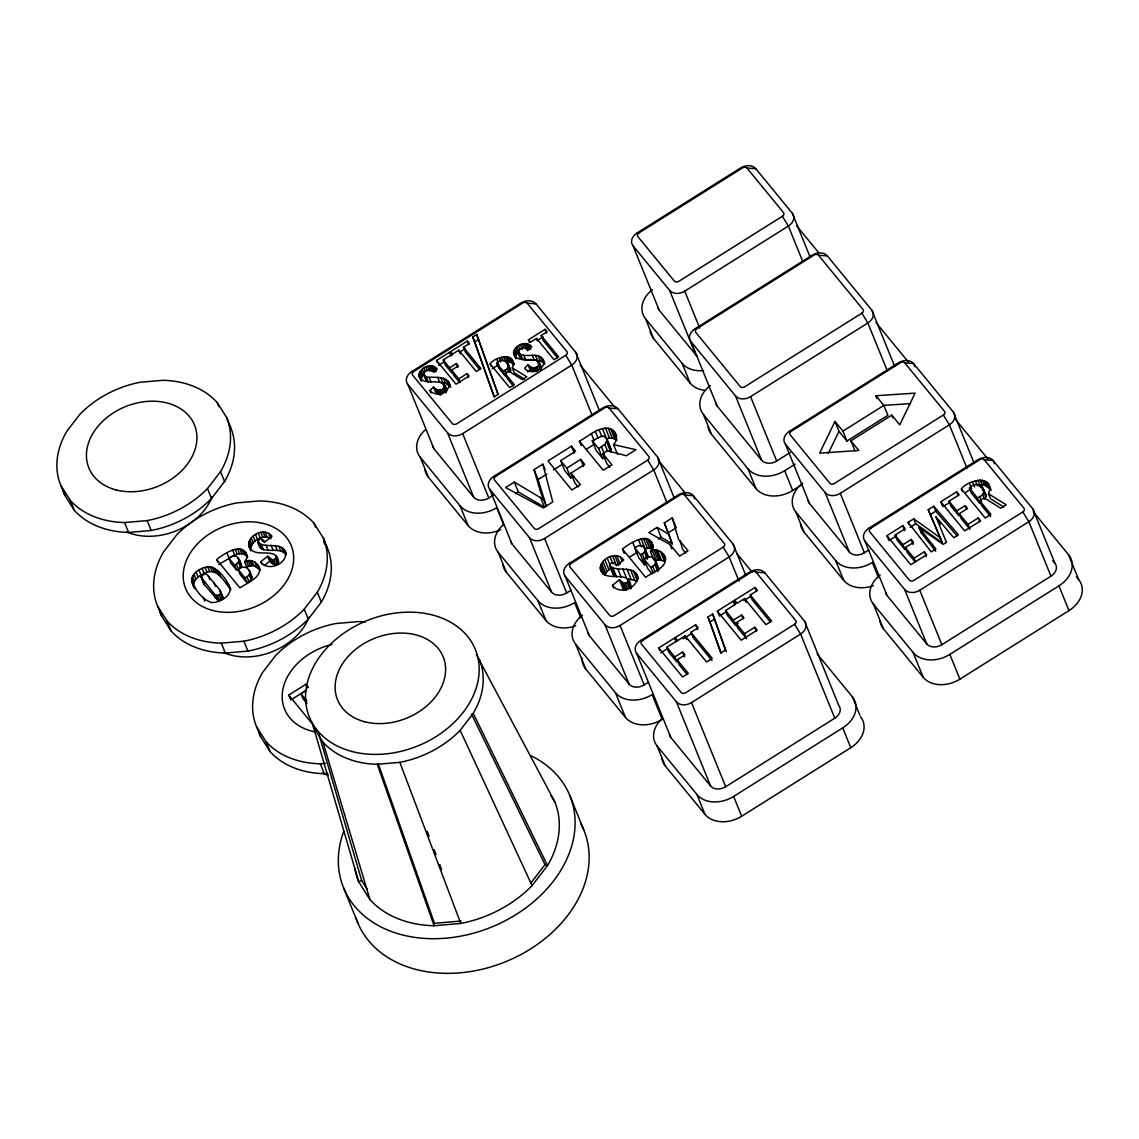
<?xml version="1.0" encoding="UTF-8"?>
<svg xmlns="http://www.w3.org/2000/svg" width="1139" height="1139" viewBox="0 0 1139 1139"><rect width="100%" height="100%" fill="white"/><g stroke="black" fill="none" stroke-linecap="round" stroke-linejoin="round"><path stroke-width="1.5" d="M602.716 458.533L598.687 448.624L604.866 444.381L607.201 439.91L604.254 436.337L601.776 436.109L592.252 440.779L596.267 450.674L602.716 458.533L605.507 456.767M606.76 442.089L610.789 451.984L611.23 449.805L607.201 439.91M423.651 374.304L426.285 377.052L428.292 381.992L426.356 380.554L423.651 374.304L424.591 371.741L429.289 369.534L433.888 372.225L437.234 368.965C431.667 362.202 418.881 367.669 419.067 375.87C423.608 388.812 445.107 374.033 446.602 390.35L443.854 384.057M425.659 379.259L425.744 377.963M518.202 352.008C523.342 359.867 536.469 350.997 542.52 358.771L544.527 363.725C537.11 355.268 518.031 366.915 518.288 350.727L522.858 347.31L528.439 349.929L531.785 346.683C526.232 339.906 513.433 345.373 513.618 353.574C518.16 366.516 539.658 351.752 541.153 368.054L538.405 361.761M520.224 356.963L520.295 355.667M191.566 580.292C192.349 571.863 202.429 566.781 210.131 566.667C219.813 569.642 226.988 579.751 230.277 588.963C229.537 597.406 219.428 602.517 211.726 602.631C202.087 599.513 194.897 589.489 191.566 580.292L194.014 587.368L192.007 582.413M193.573 585.232C194.057 577.402 202.956 573.188 209.69 571.607C220.169 571.109 224.796 583.125 230.818 589.546L228.811 584.592M378.191 763.529L434.429 923.316L434.087 925.751L460.768 923.444A105.884 79.915 -22.1 0 0 532.07 885.615L547.517 865.569A105.884 79.915 -22.1 0 0 554.679 801.571L476.444 654.711M503.21 371.157C515.255 367.769 503.281 354.371 496.761 363.298L498.768 368.253L505.218 376.112L503.21 371.157L496.761 363.298M508.592 364.679L510.585 371.456L508.578 366.502M979.355 502.783L977.347 497.828C992.226 492.831 977.931 477.725 969.46 488.204L971.467 493.159L979.355 502.783L981.533 501.416M982.459 494.212L984.466 499.167L986.118 496.006L983.925 489.898M422.284 369.207L424.292 374.162L421.928 376.724L421.074 380.825M515.625 358.529L516.48 354.443L518.843 351.866M261.856 564.189L260.845 561.712L267.708 556.188C268.776 559.904 271.125 564.617 275.581 564.645L278.557 562.424C277.318 545.268 255.421 559.505 249.284 547.19C245.597 535.956 264.946 526.175 272.007 536.412L264.988 541.822L260.475 538.747L257.813 541.153C259.051 557.441 278.841 544.769 286.231 554.793C283.782 539.758 265.259 549.838 257.955 542.136M250.637 550.322C250.309 541.267 263.024 533.579 270.854 538.647L268.847 533.707M631.006 587.197C629.952 567.45 605.037 584.649 600.324 568.931C600.011 558.324 616.683 550.393 623.702 559.961L616.683 565.371L613.494 562.566L609.835 563.705L609.65 565.684L614.163 576.476L609.507 564.702M200.977 576.918L204.308 573.771L207.056 574.626L219.514 589.532L222.945 597.306L221.194 599.712L218.076 600.353L204.365 584.649L200.977 576.918L214.787 594.601L217.478 595.512L219.186 594.772L220.553 593.576L220.496 591.013M260.475 547.973L260.162 545.097M267.708 556.188L271.765 559.52L273.574 559.69L276.179 558.295L276.435 556.572M613.693 588.108L612.54 585.275L619.402 579.751L623.46 583.068L625.254 583.239L627.874 581.844L628.13 580.121M875.905 395.731L883.85 405.427L887.865 415.322L846.96 441.035L842.931 431.126L834.987 421.444L819.639 453.108L858.834 450.503L850.89 440.821L891.794 415.123L899.753 424.804L915.101 393.14L875.905 395.731L877.044 398.565M828.267 453.507L839.002 431.339L834.987 421.444M607.244 558.138L611.273 568.034L607.002 571.436L604.638 575.11L600.623 565.215M247.092 582.926L245.084 577.971L238.122 569.486L240.13 574.44L247.092 582.926L251.135 580.007L251.904 576.462L249.897 571.507L246.693 567.606L242.564 567.08L236.755 570.326L234.748 565.371L239.503 561.014L236.698 556.273L232.769 556.159L218.688 564.545M236.471 564.289L238.478 569.244L241.511 565.955L239.318 559.363M245.084 577.971L249.128 575.053L249.897 571.507M644.432 552.144L645.144 548.913L642.51 545.823L638.58 545.709L634.722 547.802L638.737 557.711L644.574 564.83L646.297 563.748L642.282 553.839L644.432 552.144L647.308 559.221M653.188 573.188L650.896 567.521L654.939 564.617L655.708 561.057L652.519 557.156L648.376 556.629L643.934 559.05L647.963 568.945L651.935 573.785M431.055 392.884L430.044 390.406L433.532 387.032C436.18 390.862 442.558 391.332 444.609 386.733L444.594 385.395M542.52 358.771C548.485 368.31 530.432 376.61 524.609 368.125L528.083 364.736C530.731 368.58 537.11 369.05 539.16 364.437L539.146 363.113M617.566 454.504L613.537 444.609C619.303 439.156 616.042 429.118 608.212 428.221C597.149 427.438 588.507 436.394 579.424 441.177L581.146 445.42M524.467 379.102L514.301 372.852L512.294 367.897C518.43 352.392 495.736 355.653 490.14 363.854L491.151 366.331M1003.786 506.969L990.474 498.782L988.467 493.828C995.828 474.379 968.506 479.192 961.359 488.887L962.37 491.365M60.794 485.371L70.291 500.405A89.597 67.614 -22.1 0 0 124.564 522.53L147.13 520.594A89.597 67.614 -22.1 0 0 207.469 488.574L220.553 471.603A89.597 67.614 -22.1 0 0 226.604 417.458L217.108 402.437A89.597 67.614 -22.1 0 0 162.834 380.298L140.268 382.248A89.597 67.614 -22.1 0 0 79.929 414.269L66.859 431.225A89.597 67.614 -22.1 0 0 60.794 485.371L64.809 495.28L74.306 510.3A89.597 67.614 -22.1 0 0 128.593 532.44L151.16 530.489A89.597 67.614 -22.1 0 0 211.498 498.483L224.568 481.512A89.597 67.614 -22.1 0 0 230.633 427.367L226.604 417.458M157.552 605.991L167.049 621.011A89.597 67.614 -22.1 0 0 221.322 643.151L243.888 641.2A89.597 67.614 -22.1 0 0 304.227 609.194L317.297 592.223A89.597 67.614 -22.1 0 0 323.362 538.078L313.866 523.057A89.597 67.614 -22.1 0 0 259.592 500.918L237.026 502.868A89.597 67.614 -22.1 0 0 176.687 534.874L163.617 551.846A89.597 67.614 -22.1 0 0 157.552 605.991L161.567 615.9L171.064 630.921A89.597 67.614 -22.1 0 0 225.351 653.046L247.918 651.109A89.597 67.614 -22.1 0 0 308.256 619.089L321.326 602.132A89.597 67.614 -22.1 0 0 327.377 547.973L323.362 538.078M311.73 722.14A89.597 67.614 -22.1 0 0 313.481 727.138L322.978 742.158A89.597 67.614 -22.1 0 0 377.265 764.297L399.832 762.347A89.597 67.614 -22.1 0 0 460.17 730.341L473.24 713.37A89.597 67.614 -22.1 0 0 479.305 659.225M530.575 883.366L544.997 864.643L471.489 714.039M244.6 561.883C250.566 558.124 258.553 562.509 259.407 569.358L253.641 565.585L246.608 566.823L244.6 561.883L247.462 557.27C244.145 540.569 223.828 553.454 216.681 559.591L217.677 562.068M653.871 559.918L650.426 551.433L653.273 546.82C649.97 530.133 629.639 543.004 622.492 549.14L624.215 553.383M527.77 371.94L530.091 369.691L528.083 364.736M264.234 565.57L269.715 561.143M493.272 495.166L488.788 497.971A11.404 8.599 -22.1 0 1 473.682 497.188L433.931 448.738L407.805 384.384A11.404 8.599 -22.1 0 1 411.777 371.599L520.879 303.059A11.404 8.599 -22.1 0 1 535.999 303.842L575.736 352.293L599.256 410.225M411.777 371.599L413.742 371.499L522.844 302.96A3.26 2.463 -22.1 0 1 527.172 303.173L535.999 303.842M697.524 356.308A11.404 8.599 -22.1 0 1 695.744 354.742L659.182 310.178L633.042 245.81A11.404 8.599 -22.1 0 1 637.028 233.039L740.677 167.917A11.404 8.599 -22.1 0 1 755.783 168.7L792.345 213.278L809.986 256.716M476.686 334.496L497.999 394.521L494.127 396.956L472.77 336.959L476.686 334.496L498.227 394.478M637.028 233.039L638.993 232.925L742.642 167.817A3.26 2.463 -22.1 0 1 746.956 168.045L755.783 168.7M437.547 362.9L436.536 360.422L449.492 352.278L451.514 354.742L443.228 359.967L445.235 364.907L451.685 372.766L449.677 367.826L443.228 359.967M452.197 355.24L450.688 351.538L467.332 341.088L469.353 343.551L463.445 347.253L465.452 352.207L479.647 369.506M463.445 347.253L480.914 368.552L476.244 371.471L458.789 350.186L452.71 354.001L450.688 351.538M494.354 396.913L474.778 341.899L478.693 339.45M438.543 365.377L444.31 361.761M459.629 352.136L465.182 348.648M449.677 367.826L456.397 363.597L458.319 365.946L451.599 370.161L453.607 375.115L459.729 382.59M460.241 382.59L458.746 378.874L467.118 373.606L469.069 375.984L456.027 384.185L436.536 360.422M529.45 342.27L528.453 339.792L545.083 329.342L547.104 331.805L541.196 335.521L543.218 340.461L557.398 357.76M541.196 335.521L558.665 356.806L554.01 359.739L536.54 338.44L530.475 342.255L528.453 339.792M492.162 368.808L498.882 364.58M537.394 340.39L542.933 336.902M513.262 385.922L507.168 378.49L505.161 373.535L508.791 371.257L522.303 379.657L526.802 376.824L512.294 367.897M746.956 168.045L783.518 212.609A3.26 2.463 -22.1 0 1 782.379 216.268L678.744 281.376A3.26 2.463 -22.1 0 1 674.416 281.148L637.854 236.585A3.26 2.463 -22.1 0 1 638.993 232.925M527.172 303.173L566.909 351.624A3.26 2.463 -22.1 0 1 565.77 355.283L456.668 423.822A3.26 2.463 -22.1 0 1 452.354 423.594L412.617 375.144A3.26 2.463 -22.1 0 1 413.742 371.499M633.042 245.81L669.618 290.388A11.404 8.599 -22.1 0 0 684.724 291.171L788.373 226.063A11.404 8.599 -22.1 0 0 792.345 213.278M407.805 384.384L447.542 432.834A11.404 8.599 -22.1 0 0 462.662 433.617L571.764 365.078A11.404 8.599 -22.1 0 0 575.736 352.293M790.252 452.496L776.713 460.996A11.404 8.599 -22.1 0 1 761.607 460.213L717.086 405.954L690.96 341.586A11.404 8.599 -22.1 0 1 694.932 328.815L812.221 255.136A11.404 8.599 -22.1 0 1 827.327 255.919L871.848 310.178L894.713 366.502M694.932 328.815L696.897 328.701L814.186 255.022A3.26 2.463 -22.1 0 1 818.5 255.25L827.327 255.919M571.18 590.116L566.695 592.935A11.404 8.599 -22.1 0 1 551.589 592.152L511.838 543.702L489.727 489.243A11.404 8.599 -22.1 0 1 493.714 476.472L602.802 407.919A11.404 8.599 -22.1 0 1 617.922 408.716L657.659 457.166L673.918 497.202M493.714 476.472L495.679 476.358L604.766 407.819A3.26 2.463 -22.1 0 1 609.094 408.047L617.922 408.716M543.659 499.565L514.344 482.068L505.574 487.563L543.303 507.923L552.771 501.972L542.833 464.171L534.063 469.667L540.512 491.834L546.535 506.641M570.824 478.024L564.673 470.521L560.659 460.626L575.565 451.258L571.422 446.203L547.973 460.939L571.821 490.012L580.363 484.644L570.924 473.155L584.805 464.427L580.676 459.401L566.809 468.115L570.824 478.024L573.6 476.273M515.44 493.799L518.359 491.963L544.499 507.182L540.484 497.287M546.421 506.371L538.092 479.576L546.848 474.066M553.469 469.923L562.253 464.385M586.428 449.207L593.875 444.523M609.878 467.261L606.816 463.545L602.802 453.635L607.414 450.745L626.336 455.757L635.961 449.706L613.537 444.609M818.5 255.25L863.02 309.509A3.26 2.463 -22.1 0 1 861.881 313.168L744.593 386.847A3.26 2.463 -22.1 0 1 740.279 386.619L695.758 332.36A3.26 2.463 -22.1 0 1 696.897 328.701M609.094 408.047L648.831 456.497A3.26 2.463 -22.1 0 1 647.692 460.142L538.605 528.681A3.26 2.463 -22.1 0 1 534.276 528.468L494.54 480.017A3.26 2.463 -22.1 0 1 495.679 476.358M690.96 341.586L735.467 395.859A11.404 8.599 -22.1 0 0 750.587 396.643L867.861 322.963A11.404 8.599 -22.1 0 0 871.848 310.178M290.231 698.791L288.737 695.075L305.921 684.283L308.512 687.443M489.727 489.243L529.478 537.693A11.404 8.599 -22.1 0 0 544.584 538.476L653.686 469.937A11.404 8.599 -22.1 0 0 657.659 457.166M290.744 700.029L306.505 690.134M306.889 703.475L303.002 698.734L300.981 693.779L306.59 690.262M648.661 682.076L644.176 684.895A11.404 8.599 -22.1 0 1 629.07 684.098L589.319 635.647L565.2 576.249A11.404 8.599 -22.1 0 1 569.187 563.463L678.274 494.924A11.404 8.599 -22.1 0 1 693.395 495.707L733.132 544.157L745.518 574.668M569.187 563.463L571.152 563.364L680.239 494.824A3.26 2.463 -22.1 0 1 684.567 495.038L693.395 495.707L694.69 498.925M868.872 549.938L864.387 552.757A11.404 8.599 -22.1 0 1 849.281 551.974L809.53 503.523L785.412 444.11A11.404 8.599 -22.1 0 1 789.384 431.339L898.486 362.8A11.404 8.599 -22.1 0 1 913.606 363.583L953.343 412.033L974.215 463.416M789.384 431.339L791.349 431.225L900.451 362.686A3.26 2.463 -22.1 0 1 904.779 362.914L913.606 363.583L914.902 366.786M657.118 527.385L648.817 532.596L670.102 544.57L679.57 556.117L688.013 550.806L678.545 539.26L672.252 517.889L664.293 522.886L672.252 543.844L661.147 537.295L657.118 527.385L668.237 533.949M629.468 557.185L636.872 552.529L632.857 542.634M658.37 539.032L661.147 537.295M672.252 543.844L668.308 532.781L676.267 527.784L672.252 517.889M644.574 564.83L640.559 554.921L642.282 553.839M842.931 431.126L883.85 405.427M710.223 385.509A27.692 20.901 -22.1 0 0 703.446 414.525L747.967 468.784A27.692 20.901 -22.1 0 0 784.657 470.692L795.193 464.071M708.088 426.911A27.692 20.901 -22.1 0 0 711.491 434.315L756.011 488.588A27.692 20.901 -22.1 0 0 792.701 490.496L801.728 484.83M684.567 495.038L724.304 543.488A3.26 2.463 -22.1 0 1 723.165 547.147L614.078 615.686A3.26 2.463 -22.1 0 1 609.749 615.459L570.013 567.008A3.26 2.463 -22.1 0 1 571.152 563.364M904.779 362.914L944.516 411.364A3.26 2.463 -22.1 0 1 943.377 415.009L834.275 483.548A3.26 2.463 -22.1 0 1 829.961 483.335L790.224 434.884A3.26 2.463 -22.1 0 1 791.349 431.225M565.2 576.249L604.951 624.699A11.404 8.599 -22.1 0 0 620.057 625.482L729.159 556.943A11.404 8.599 -22.1 0 0 733.132 544.157M785.412 444.11L825.149 492.561A11.404 8.599 -22.1 0 0 840.269 493.358L949.371 424.804A11.404 8.599 -22.1 0 0 953.343 412.033M670.828 737.503L636.644 653.345A11.404 8.599 -22.1 0 1 640.631 640.559L749.733 572.02A11.404 8.599 -22.1 0 1 764.839 572.803L804.59 621.253L838.76 705.425A11.404 8.599 -22.1 0 1 834.787 718.196L725.685 786.736A11.404 8.599 -22.1 0 1 710.565 785.953L670.828 737.503A11.404 8.599 -22.1 0 1 669.419 734.456M640.631 640.559L642.595 640.46L751.697 571.92A3.26 2.463 -22.1 0 1 756.011 572.134L764.839 572.803M659.752 650.397L658.755 647.934L674.559 637.997L676.936 640.901L666.842 647.251L668.849 652.206L676.794 661.887L674.786 656.947L666.842 647.251M676.765 641.271L675.27 637.555L695.616 624.77L698.093 627.774L690.875 632.316L692.882 637.271L712.003 660.577M712.687 614.035L725.472 650.056L720.83 652.974L707.988 616.996L712.687 614.035L726.326 651.736M718.851 614.832L717.342 611.116L733.203 601.15L735.666 604.168L725.515 610.547L727.536 615.501L735.424 625.112L738.172 623.389M735.666 602.716L734.669 600.239L755.015 587.453L757.492 590.458L750.274 594.999L752.281 599.954L770.277 621.894M690.875 632.316L712.245 658.37L706.536 661.958L685.165 635.904L677.733 640.574L675.27 637.555M750.274 594.999L771.644 621.054L765.935 624.642L744.564 598.587L737.132 603.257L734.669 600.239M660.762 652.875L667.938 648.362M683.087 638.851L691.814 633.369M721.087 653.017L710.01 621.937L714.708 618.99M719.35 616.071L726.554 611.543M743.938 600.623L751.213 596.053M887.01 595.469L864.9 541.011A11.404 8.599 -22.1 0 1 868.886 528.24L977.988 459.7A11.404 8.599 -22.1 0 1 993.094 460.483L1032.845 508.934L1054.956 563.392A11.404 8.599 -22.1 0 1 1050.97 576.163L941.868 644.702A11.404 8.599 -22.1 0 1 926.762 643.919L887.01 595.469A11.404 8.599 -22.1 0 1 885.615 592.422M868.886 528.24L870.851 528.126L979.953 459.587A3.26 2.463 -22.1 0 1 984.267 459.814L993.094 460.483L994.39 463.687M674.786 656.947L682.617 652.021L684.98 654.897L677.15 659.808L679.157 664.763L686.959 674.288M735.424 625.112L733.416 620.171L741.646 614.989L743.995 617.865L735.766 623.033L737.773 627.988L746.515 638.652L744.507 633.697L735.766 623.033M888.42 539.373L886.911 535.657L902.771 525.691L905.249 528.71L895.097 535.088L897.105 540.043L904.992 549.653L902.985 544.698L895.097 535.088M909.136 524.808L908.125 522.331L913.734 518.814L940.301 537.85L942.309 542.805L915.742 523.755L913.734 518.814M942.309 542.805L928.228 509.703L933.781 506.214L958.397 534.803L953.799 537.693L936.03 516.878L940.259 524.424M942.821 506.755L940.8 501.801L956.66 491.834L959.138 494.853L948.986 501.231L950.994 506.186L958.881 515.796L956.874 510.842L948.986 501.231M888.918 540.612L896.137 536.085M910.132 527.286L915.742 523.755M930.236 514.657L935.802 511.169L933.781 506.214M944.259 505.844L950.026 502.228M964.747 492.973L971.61 488.659L969.602 483.719M744.507 633.697L754.758 627.262L757.15 630.166L741.19 640.189L717.342 611.116M902.985 544.698L911.214 539.53L913.578 542.406L905.334 547.574L907.356 552.529L915.001 561.854M956.874 510.842L965.103 505.673L967.467 508.549L959.237 513.717L961.245 518.672L969.987 529.322L967.979 524.381L959.237 513.717M990.688 516.593L981.747 505.688L979.725 500.733L984.181 497.942L1000.711 508.208L1006.221 504.762L988.467 493.828M756.011 572.134L795.762 620.584A3.26 2.463 -22.1 0 1 794.623 624.243L685.521 692.783A3.26 2.463 -22.1 0 1 681.207 692.555L641.456 644.105A3.26 2.463 -22.1 0 1 642.595 640.46M915.585 561.954L914.09 558.238L924.341 551.789L926.719 554.707L910.759 564.73L886.911 535.657M967.979 524.381L978.23 517.932L980.608 520.85L964.648 530.874L940.8 501.801M946.424 542.321L943.192 544.357L919.002 527.571L921.01 532.525L935.76 551.233M636.644 653.345L676.395 701.795A11.404 8.599 -22.1 0 0 691.501 702.578L800.603 634.039A11.404 8.599 -22.1 0 0 804.59 621.253M984.267 459.814L1024.018 508.265A3.26 2.463 -22.1 0 1 1022.879 511.909L913.777 580.449A3.26 2.463 -22.1 0 1 909.463 580.235L869.712 531.785A3.26 2.463 -22.1 0 1 870.851 528.126M864.9 541.011L904.651 589.461A11.404 8.599 -22.1 0 0 919.757 590.258L1028.859 521.705A11.404 8.599 -22.1 0 0 1032.845 508.934M880.148 575.038A27.692 20.901 -22.1 0 0 873.371 604.04L913.122 652.49A27.692 20.901 -22.1 0 0 949.826 654.398L1058.928 585.859A27.692 20.901 -22.1 0 0 1068.596 554.821L1033.258 511.753M662.599 718.196A27.692 20.901 -22.1 0 0 657.189 746.073L696.94 794.524A27.692 20.901 -22.1 0 0 733.63 796.432L842.732 727.892A27.692 20.901 -22.1 0 0 852.399 696.854L817.076 653.786M661.816 758.46A27.692 20.901 -22.1 0 0 665.233 765.878L704.97 814.328A27.692 20.901 -22.1 0 0 741.674 816.236L850.776 747.697A27.692 20.901 -22.1 0 0 860.443 716.659M880.02 621.381A27.692 20.901 -22.1 0 0 883.423 628.799L923.174 677.249A27.692 20.901 -22.1 0 0 959.878 679.157L1068.98 610.618A27.692 20.901 -22.1 0 0 1078.647 579.58L1068.596 554.821M245.611 552.301L247.619 557.256C242.963 550.835 234.278 554.536 229.053 558.025L227.045 553.084M318.892 734.256L361.632 880.447L358.728 881.842L369.947 899.582A105.884 79.915 -22.1 0 0 434.087 925.751L377.265 764.297M650.426 551.433C656.505 547.588 664.236 552.315 665.76 558.836M977.362 485.741L984.338 485.015L989.962 488.83L987.954 483.876M660.506 551.475L664.521 561.37L659.808 559.918L656.306 560.545L652.277 550.635M653.658 549.966L649.629 548.186L645.016 548.699L641.001 538.79M606.446 438.487L612.241 438.116L616.925 440.124L612.896 430.229M511.867 359.767L513.874 364.722L510.927 362.216L505.659 361.604L503.652 356.649M365.292 621.937A89.597 67.614 -22.1 0 0 358.557 621.567L335.991 623.517A89.597 67.614 -22.1 0 0 275.652 655.523L262.582 672.494A89.597 67.614 -22.1 0 0 256.517 726.639L266.013 741.66A89.597 67.614 -22.1 0 0 320.301 763.799L325.498 763.344M256.517 726.639L260.546 736.534L270.043 751.555A89.597 67.614 -22.1 0 0 324.316 773.694L327.79 773.395M434.429 923.316L461.11 921.01M883.323 405.413L910.602 403.605M528.752 344.448L530.76 349.402L526.004 348.506L523.997 343.551M436.209 371.698L431.453 370.801L429.446 365.847M426.285 377.052C434.4 377.963 448.282 374.831 450.332 386.235M609.65 565.684C617.11 573.131 635.334 563.72 638.296 578.327M633.455 571.137L637.47 581.047L626.792 578.697L622.762 568.802M450.859 387.345L445.691 383.245L439.725 382.362L437.718 377.422M544.997 864.643L547.517 865.569L473.24 713.37M433.532 387.032L435.539 391.973L439.811 394.891L437.803 389.951M921.01 532.525L923.857 534.49M530.091 369.691L532.198 371.499L530.19 366.544M276.321 559.178L278.443 561.527M539.117 365.534L540.413 366.715M444.566 387.829L445.862 389.011M430.044 390.406C435.724 398.18 451.713 391.916 448.837 382.391M612.54 585.275C619.63 595.811 639.392 587.51 637.142 575.508M260.845 561.712C268.106 573.287 291.171 562.096 284.223 549.838M508.193 366.302L510.599 369.634M935.802 511.169L957.045 535.857M796.659 225.849L818.827 252.858M876.005 322.565L908.281 361.903M954.681 418.454L987.798 458.832M1076.44 576.889L1078.647 579.58M1052.749 560.701L1054.956 563.392M969.46 488.204L977.347 497.828M979.725 500.733L990.916 514.372L985.207 517.96L961.359 488.887M839.002 431.339L846.96 441.035M905.334 547.574L914.09 558.238M652.32 289.733A27.692 20.901 -22.1 0 0 645.542 318.735L682.104 363.313L690.149 383.117A27.692 20.901 -22.1 0 0 704.842 390.364M650.184 331.136A27.692 20.901 -22.1 0 0 653.587 338.539L690.149 383.117M802.668 483.078A27.692 20.901 -22.1 0 0 795.89 512.094L835.642 560.545L843.686 580.349A27.692 20.901 -22.1 0 0 873.414 585.645M800.532 524.481A27.692 20.901 -22.1 0 0 803.935 531.899L843.686 580.349M736.677 553.283L752.124 572.12M580.178 365.021L614.405 406.737M658.086 459.985L685.692 493.628M685.721 553.013L682.56 549.169L680.14 540.94M592.252 440.779L598.687 448.624M602.802 453.635L611.956 464.797L603.271 470.25L579.424 441.177M725.515 610.547L733.416 620.171M505.161 373.535L514.301 384.683L509.631 387.616L490.14 363.854M634.722 547.802L640.559 554.921M643.934 559.05L650.896 567.521M560.659 460.626L566.809 468.115M578.099 486.88L574.953 483.05L570.924 473.155M622.492 549.14L645.685 577.416C651.707 572.12 669.291 567.45 664.607 556.003M451.599 370.161L458.746 378.874M677.15 659.808L688.298 673.42L682.603 676.993L658.755 647.934M582.456 615.217A27.692 20.901 -22.1 0 0 575.679 644.218L615.43 692.669L625.482 717.428A27.692 20.901 -22.1 0 0 662.186 719.335L652.134 694.576A27.692 20.901 -22.1 0 1 615.43 692.669M425.701 429.431A27.692 20.901 -22.1 0 0 420.291 457.308L460.042 505.759L468.086 525.563A27.692 20.901 -22.1 0 0 500.719 529.678M503.609 524.396A27.692 20.901 -22.1 0 0 498.199 552.273L537.95 600.723L545.994 620.527A27.692 20.901 -22.1 0 0 575.722 625.824M424.932 469.695A27.692 20.901 -22.1 0 0 428.335 477.113L468.086 525.563M502.84 564.659A27.692 20.901 -22.1 0 0 506.243 572.077L545.994 620.527M575.679 644.218L585.731 668.977L625.482 717.428M234.748 565.371L228.911 558.252L230.918 563.207L236.755 570.326M216.681 559.591L239.873 587.852C246.437 583.253 266.17 575.764 257.4 564.417M300.981 693.779L306.832 700.898M288.737 695.075L311.915 723.35M919.002 527.571L935.859 548.955L931.218 551.874L908.125 522.331M550.934 795.648L554.679 801.571M323.59 541.965L327.377 547.973M228.725 424.363L230.633 427.367M361.632 880.447L367.242 889.331M1022.879 511.909L1028.859 521.705L1050.97 576.163M943.377 415.009L949.371 424.804L966.968 468.157M861.881 313.168L867.861 322.963L887.466 371.229M782.379 216.268L788.373 226.063L802.739 261.457M794.623 624.243L800.603 634.039L834.787 718.196M723.165 547.147L729.159 556.943L738.94 581.018M647.692 460.142L653.686 469.937L667.34 503.58M565.77 355.283L571.764 365.078L592.009 414.952M240.229 562.481L241.34 564.318M984.452 492.29L985.933 494.853M611.23 449.805L602.417 428.577M460.17 730.341L532.07 885.615M928.228 509.703L940.301 537.85M936.03 516.878L946.481 542.506M1058.928 585.859L1068.98 610.618M989.706 486.595L991.215 490.311M986.203 482.096L988.211 487.036M984.324 480.815L986.346 485.769M982.331 480.074L984.338 485.015M980.195 479.832L982.202 484.787M982.444 487.335L986.118 496.006M983.911 492.119L985.933 497.074M980.992 485.826L983 490.781M977.888 480.06L979.896 485.015M979.583 484.887L980.594 487.364M975.354 480.786L976.863 484.502M979.512 496.462L981.021 500.178M972.592 482.011L974.6 486.965M978.23 517.932L979.739 521.648M965.103 505.673L966.612 509.389M956.66 491.834L958.17 495.55M891.794 415.123L892.948 417.942M924.341 551.789L926.349 556.743M911.214 539.53L913.222 544.485M902.771 525.691L904.779 530.646M949.826 654.398L959.878 679.157M919.757 590.258L941.868 644.702M850.89 440.821L854.905 450.717M904.651 589.461L926.762 643.919M913.122 652.49L923.174 677.249M878.525 577.687L872.346 562.452A27.692 20.901 -22.1 0 1 835.642 560.545M840.269 493.358L864.387 552.757M873.371 604.04L883.423 628.799M825.149 492.561L849.281 551.974M784.657 470.692L792.701 490.496M750.587 396.643L776.713 460.996M795.89 512.094L803.935 531.899M735.467 395.859L761.607 460.213M852.399 696.854L859.831 715.135M684.724 291.171L699.745 328.174M747.967 468.784L756.011 488.588M669.618 290.388L695.744 354.742M842.732 727.892L850.776 747.697M703.446 414.525L711.491 434.315M755.015 587.453L756.524 591.155M645.542 318.735L653.587 338.539M744.564 598.587L746.073 602.303M754.758 627.262L756.268 630.963M741.646 614.989L743.155 618.705M733.203 601.15L734.712 604.866M707.988 616.996L710.01 621.937M664.293 522.886L668.308 532.781M670.102 544.57L671.825 548.813M695.616 624.77L697.623 629.71M614.832 432.122L616.555 436.365M663.211 553.967L665.518 559.619M610.689 428.919L614.718 438.828M608.212 428.221L612.241 438.116M657.445 550.194L661.46 560.089M655.793 550.023L659.808 559.918M605.464 428.093L609.493 438.002M651.423 541.865L653.145 546.108M654.071 550.165L658.086 560.061M649.629 540.071L653.074 548.557M647.692 538.875L651.722 548.784M607.158 440.992L611.187 450.887M655.708 561.057L659.168 569.543M654.498 559.021L658.755 569.984M645.599 538.291L649.629 548.186M685.165 635.904L686.675 639.62M654.939 564.617L657.815 571.678M643.364 538.306L647.393 548.201M599.043 429.674L601.919 436.735M604.866 444.381L607.742 451.457M652.761 566.354L655.053 572.006M645.144 548.913L648.589 557.398M644.033 547.09L648.191 557.64M595.355 431.368L598.231 438.444M601.492 446.872L604.368 453.948M638.452 539.687L641.328 546.748M682.617 652.021L684.624 656.975M591.355 433.688L594.216 440.765M674.559 637.997L676.068 641.713M545.083 329.342L546.592 333.058M733.63 796.432L741.674 816.236M691.501 702.578L725.685 786.736M635.918 573.387L638.21 579.053M630.479 569.771L634.508 579.666M536.54 338.44L537.537 340.917M543.403 360.095L544.883 363.939M626.948 569.059L630.963 578.968M540.626 357.077L542.634 362.017M620.541 557.256L622.264 561.499M580.676 459.401L583.552 466.477M538.234 355.994L540.256 360.949M627.532 579.139L631.106 588.108M627.874 581.844L630.735 588.92M676.395 701.795L710.565 785.953M539.16 364.437L541.167 369.392M616.825 555.661L620.271 564.147M535.444 355.382L537.451 360.323M537.11 360.593L538.619 364.295M627.005 582.584L629.298 588.237M571.422 446.203L574.298 453.279M538.462 365.676L539.971 369.392M614.761 555.419L618.776 565.314M625.254 583.239L627.561 588.906M532.269 355.126L534.276 360.081M537.01 366.858L538.519 370.574M527.2 343.821L529.208 348.776M617.794 568.802L621.239 577.302M535.814 367.484L537.323 371.2M612.469 555.747L616.484 565.642M623.46 583.068L626.336 590.144M525.634 343.522L527.642 348.477M526.588 348.363L527.599 350.84M534.632 367.826L536.142 371.528M621.538 581.915L624.984 590.401M533.479 367.883L534.988 371.585M609.963 556.658L612.839 563.72M619.402 579.751L623.417 589.646M532.354 367.655L533.864 371.371M522.274 343.935L523.783 347.637M613.109 568.461L616.555 576.946M611.501 567.792L614.946 576.291M520.452 344.647L522.459 349.602M523.726 355.154L525.734 360.109M518.544 345.715L520.053 349.417M604.88 559.804L608.895 569.714M520.836 354.756L522.844 359.71M516.835 346.911L521.819 359.155M518.9 353.304L520.907 358.258M602.987 561.541L607.002 571.436M696.94 794.524L704.97 814.328M515.483 348.178L517.49 353.133M601.563 563.349L605.592 573.244M514.472 349.488L516.48 354.443M513.817 350.855L515.825 355.809M513.518 352.222L515.526 357.176M514.985 356.251L515.995 358.728M513.618 353.574L515.113 357.404M600.196 567.08L603.072 574.156M600.324 568.931L601.463 571.764M513.305 361.988L514.315 364.466M620.057 625.482L644.176 684.895M510.443 358.301L512.45 363.256M508.919 357.262L510.927 362.216M507.282 356.649L509.29 361.604M505.531 356.464L507.538 361.405M508.734 365.633L510.742 370.574M507.368 362.586L509.375 367.541M506.186 361.362L507.695 365.078M507.382 368.21L508.891 371.926M501.573 357.247L503.082 360.963M504.976 370.047L506.485 373.763M542.833 464.171L545.125 469.823M657.189 746.073L665.233 765.878M499.323 358.244L500.833 361.946M604.951 624.699L629.07 684.098M496.875 359.625L498.384 363.341M534.063 469.667L538.092 479.576M472.77 336.959L474.778 341.899M580.833 617.865L574.64 602.631A27.692 20.901 -22.1 0 1 537.95 600.723M467.332 341.088L468.841 344.79M544.584 538.476L566.695 592.935M514.344 482.068L518.359 491.963M458.789 350.186L460.284 353.902M467.118 373.606L468.627 377.322M529.478 537.693L551.589 592.152M456.397 363.597L457.906 367.313M449.492 352.278L451.001 355.994M447.969 381.067L449.976 386.021M446.061 379.358L448.083 384.313M504.164 525.947L496.746 507.667A27.692 20.901 -22.1 0 1 460.042 505.759M443.683 378.29L445.691 383.245M440.893 377.664L442.9 382.619M444.609 386.733L446.616 391.688M442.558 382.875L444.068 386.591M462.662 433.617L488.788 497.971M443.911 387.972L445.918 392.927M434.201 366.744L435.71 370.46M442.459 389.154L443.968 392.855M432.649 366.117L434.657 371.072M441.263 389.766L442.758 393.482M431.069 365.818L433.091 370.759M440.081 390.108L441.59 393.823M438.928 390.164L440.935 395.119M427.723 366.217L429.73 371.172M435.639 388.84L437.647 393.781M425.901 366.943L427.41 370.659M429.175 377.45L431.183 382.405M423.993 367.997L425.488 371.713M498.199 552.273L506.243 572.077M425.26 376.496L427.267 381.437M423.736 373.008L425.246 376.724M424.334 375.599L426.356 380.554M447.542 432.834L473.682 497.188M420.932 370.46L422.939 375.414M419.921 371.784L421.928 376.724M419.266 373.151L421.273 378.091M418.967 374.517L421.444 381.024M419.067 375.87L420.562 379.686M569.756 795.392L583.823 830.046M420.291 457.308L428.335 477.113M313.866 523.057L315.588 527.3M317.297 592.223L321.326 602.132M285.448 551.945L286.459 554.422M281.76 547.588L283.768 552.543M278.799 546.207L280.806 551.162M304.227 609.194L308.256 619.089M217.108 402.437L218.83 406.68M275.254 545.51L277.261 550.45M275.837 555.576L278.557 562.424M271.082 545.239L273.089 550.194M276.179 558.295L278.187 563.25M265.131 532.112L267.152 537.053M275.311 559.035L277.318 563.976M263.066 531.856L265.074 536.811M273.574 559.69L275.581 564.645M260.774 532.184L262.782 537.138M266.099 545.254L268.106 550.208M271.765 559.52L273.773 564.46M263.237 540.057L264.248 542.534M269.843 558.352L271.851 563.307M261.799 539.018L262.81 541.495M258.268 533.095L260.29 538.049M261.429 544.912L263.436 549.866M258.154 540.142L261.828 549.197M255.563 534.575L257.571 539.53M257.813 541.153L259.82 546.094M253.185 536.255L255.193 541.196M251.292 537.992L253.314 542.933M249.882 539.786L251.89 544.741M220.553 471.603L224.568 481.512M248.928 541.651L250.936 546.606M258.795 566.453L260.304 570.169M305.921 684.283L307.43 687.984M248.516 543.531L250.523 548.471M248.629 545.367L250.794 550.906M254.68 561.911L256.688 566.866M251.619 560.644L253.641 565.585M249.982 560.459L251.99 565.414M248.259 560.616L250.267 565.57M243.817 550.507L245.825 555.462M241.881 549.325L243.888 554.28M246.465 561.086L248.473 566.04M248.672 569.472L252.089 578.299M239.788 548.727L241.795 553.682M249.128 575.053L251.135 580.007M237.553 548.742L239.56 553.696M246.949 576.804L248.957 581.744M235.189 549.24L237.197 554.195M238.208 557.541L241.511 565.955M238.62 562.595L240.628 567.549M320.301 763.799L324.316 773.694M207.469 488.574L211.498 498.483M232.641 550.123L234.648 555.077M227.216 582.314L229.224 587.268M218.603 571.821L220.61 576.761M216.666 569.785L218.674 574.725M214.602 568.247L216.609 573.188M243.888 641.2L247.918 651.109M343.651 888.007L357.717 922.661M212.423 567.208L214.431 572.148M219.514 589.532L222.945 597.306M210.131 566.667L212.139 571.621M220.553 593.576L222.561 598.53M207.682 566.653L209.69 571.607M219.186 594.772L221.194 599.712M213.933 582.727L215.442 586.443M217.478 595.512L219.485 600.467M205.006 567.222L207.013 572.177M208.352 575.921L209.861 579.637M216.068 595.398L218.076 600.353M214.787 594.601L216.794 599.541M213.52 593.305L215.527 598.246M202.101 568.389L204.109 573.33M198.983 570.126L200.991 575.081M201.29 575.679L203.397 583.182M202.358 579.694L204.365 584.649M266.013 741.66L270.043 751.555M196.107 572.148L198.115 577.103M193.943 574.17L195.951 579.125M203.24 597.377L204.749 601.093M221.322 643.151L225.351 653.046M192.477 576.206L194.484 581.161M191.708 578.242L193.715 583.182M194.627 586.87L195.637 589.347M193.032 584.606L194.541 588.322M147.13 520.594L151.16 530.489M167.049 621.011L171.064 630.921M124.564 522.53L128.593 532.44M70.291 500.405L74.306 510.3M427.182 831.328L429.061 836.311M434.087 849.594L435.981 854.577M439.739 864.544L441.633 869.527M399.832 762.347L460.768 923.444M322.978 742.158L369.947 899.582M313.481 727.138L358.728 881.842A105.884 79.915 -22.1 0 1 354.927 868.374M433.931 448.738A11.404 8.599 -22.1 0 1 432.535 445.691M659.182 310.178A11.404 8.599 -22.1 0 1 657.773 307.117M703.646 370.545A27.692 20.901 -22.1 0 1 682.104 363.313M589.319 635.647A11.404 8.599 -22.1 0 1 587.923 632.601M585.731 668.977A27.692 20.901 -22.1 0 1 582.086 658.228M511.838 543.702A11.404 8.599 -22.1 0 1 510.443 540.655M328.231 775.26A57.007 43.026 -22.1 0 1 322.166 773.025M260.546 736.534A89.597 67.614 -22.1 0 1 259.322 733.245M314.948 731.879A57.007 43.026 -22.1 0 1 282.885 689.337A57.007 43.026 -22.1 0 1 332.047 644.403M809.53 503.523A11.404 8.599 -22.1 0 1 808.135 500.477M212.224 496.618A57.007 43.026 -22.1 0 1 126.443 531.756M64.809 495.28A89.597 67.614 -22.1 0 1 63.058 490.283M308.982 617.238A57.007 43.026 -22.1 0 1 223.201 652.376M161.567 615.9A89.597 67.614 -22.1 0 1 159.816 610.903M717.086 405.954A11.404 8.599 -22.1 0 1 715.691 402.893M531.201 755.855A122.172 92.202 -22.1 0 1 557.327 875.763A122.172 92.202 -22.1 0 1 407.42 936.087A122.172 92.202 -22.1 0 1 343.736 831.285M580.89 823.839A122.172 92.202 -22.1 0 1 506.969 961.159A122.172 92.202 -22.1 0 1 355.938 917.835M115.979 489.884A57.007 43.026 -22.1 0 0 196.89 435.895A57.007 43.026 -22.1 0 0 112.192 413.642A57.007 43.026 -22.1 0 0 115.979 489.884M212.737 610.49A57.007 43.026 -22.1 0 0 293.648 556.501A57.007 43.026 -22.1 0 0 208.95 534.248A57.007 43.026 -22.1 0 0 212.737 610.49M364.651 721.742A57.007 43.026 -22.1 0 0 445.563 667.753A57.007 43.026 -22.1 0 0 360.864 645.5A57.007 43.026 -22.1 0 0 364.651 721.742M351.979 751.498A89.597 67.614 -22.1 0 0 479.12 666.657A89.597 67.614 -22.1 0 0 346.014 631.689A89.597 67.614 -22.1 0 0 351.979 751.498"/></g></svg>
